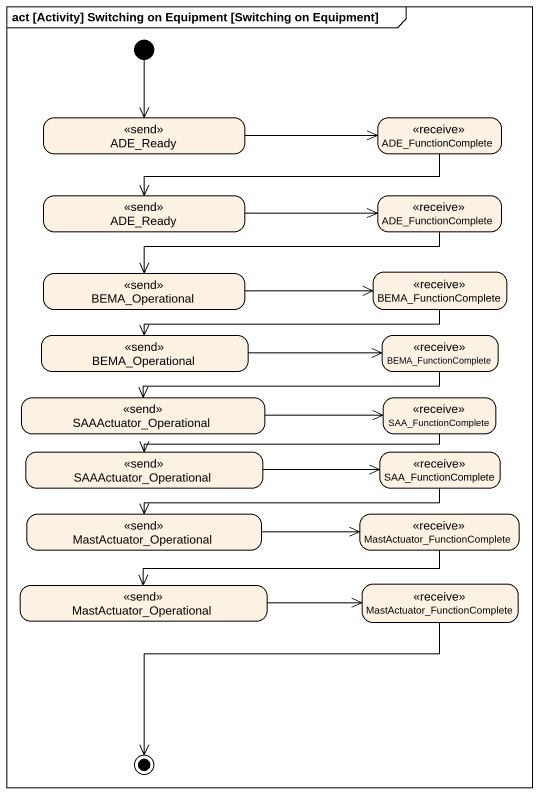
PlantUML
@startuml
mainframe act [Activity] Switching on Equipment [Switching on Equipment]
hide empty description
state ADE_Ready <<send>>
state ADE_FunctionComplete <<receive>>
state "ADE_Ready" as ADE_Ready_2 <<send>>
state "ADE_FunctionComplete" as ADE_FunctionComplete_2 <<receive>>
state BEMA_Operational <<send>>
state BEMA_FunctionComplete <<receive>>
state "BEMA_Operational" as BEMA_Operational_2 <<send>>
state "BEMA_FunctionComplete" as BEMA_FunctionComplete_2 <<receive>>
state SAAActuator_Operational <<send>>
state SAA_FunctionComplete <<receive>>
state "SAAActuator_Operational" as SAAActuator_Operational_2 <<send>>
state "SAA_FunctionComplete" as SAA_FunctionComplete_2 <<receive>>
state MastActuator_Operational <<send>>
state "MastActuator_FunctionComplete" as MastActuator <<receive>>
state "MastActuator_Operational" as MastActuator_Operational_2 <<send>>
state "MastActuator_FunctionComplete" as MastActuator_2 <<receive>>
[*] --> ADE_Ready
ADE_Ready -right-> ADE_FunctionComplete
ADE_FunctionComplete -left-> ADE_Ready_2
ADE_Ready_2 -right-> ADE_FunctionComplete_2
ADE_FunctionComplete_2 -left-> BEMA_Operational
BEMA_Operational -right-> BEMA_FunctionComplete
BEMA_FunctionComplete -left-> BEMA_Operational_2
BEMA_Operational_2 -right-> BEMA_FunctionComplete_2
BEMA_FunctionComplete_2 -left-> SAAActuator_Operational
SAAActuator_Operational -right-> SAA_FunctionComplete
SAA_FunctionComplete -left-> SAAActuator_Operational_2
SAAActuator_Operational_2 -right-> SAA_FunctionComplete_2
SAA_FunctionComplete_2 -left-> MastActuator_Operational
MastActuator_Operational -right-> MastActuator
MastActuator -left-> MastActuator_Operational_2
MastActuator_Operational_2 -right-> MastActuator_2
MastActuator_2 -left-> [*]
@enduml
